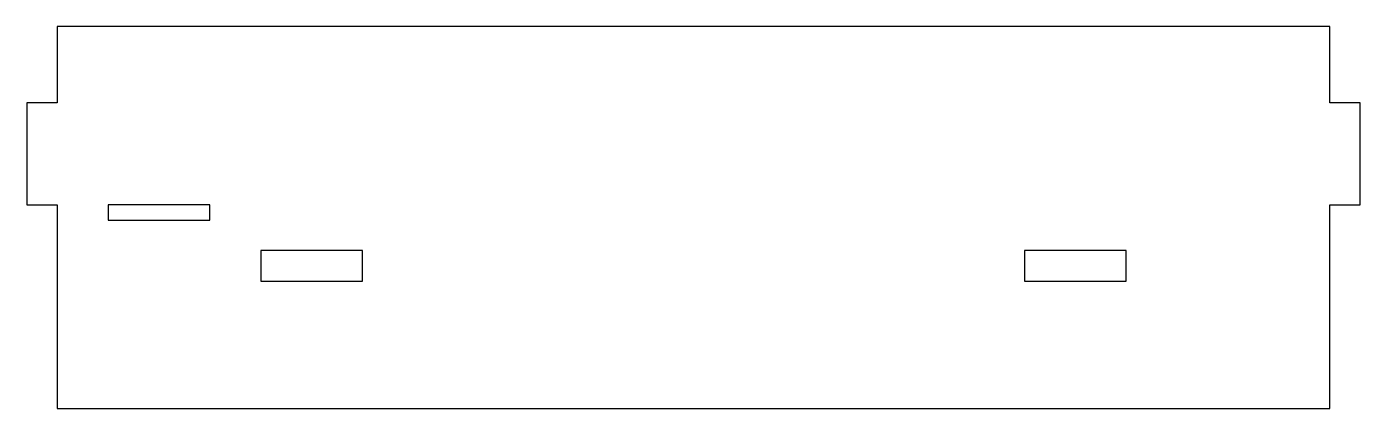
# Model space of a CAD drawing. Extents: x -6 to 256, y -75 to 0.
import ezdxf

# ---------------------------------------------------------------- set-up
doc = ezdxf.new("R2010")
doc.units = 0
doc.layers.add('INTERIOR_LOOPS', color=7, linetype='CONTINUOUS')
doc.layers.add('OUTER_LOOP', color=7, linetype='CONTINUOUS')

msp = doc.modelspace()

# ---------------------------------------------------------------- linework, layer by layer
at = {"layer": 'INTERIOR_LOOPS', "color": 3, "linetype": 'CONTINUOUS'}
for p, q in [((30, -35), (10, -35)), ((10, -35), (10, -38)), ((30, -38), (30, -35)), ((10, -38), (30, -38)), ((40, -44), (40, -50)), ((60, -44), (40, -44)), ((60, -50), (60, -44)), ((190, -44), (190, -50)), ((210, -44), (190, -44)), ((210, -50), (210, -44)), ((40, -50), (60, -50)), ((190, -50), (210, -50))]:
    msp.add_line(p, q, dxfattribs=at)
at = {"layer": 'OUTER_LOOP', "color": 3, "linetype": 'CONTINUOUS'}
for p, q in [((0, 0), (0, -15)), ((250, 0), (0, 0)), ((250, -15), (250, 0)), ((0, -15), (-6, -15)), ((-6, -15), (-6, -35)), ((256, -15), (250, -15)), ((256, -35), (256, -15)), ((-6, -35), (0, -35)), ((0, -35), (0, -75)), ((250, -75), (250, -35)), ((250, -35), (256, -35)), ((0, -75), (250, -75))]:
    msp.add_line(p, q, dxfattribs=at)

doc.saveas('drawing.dxf')
